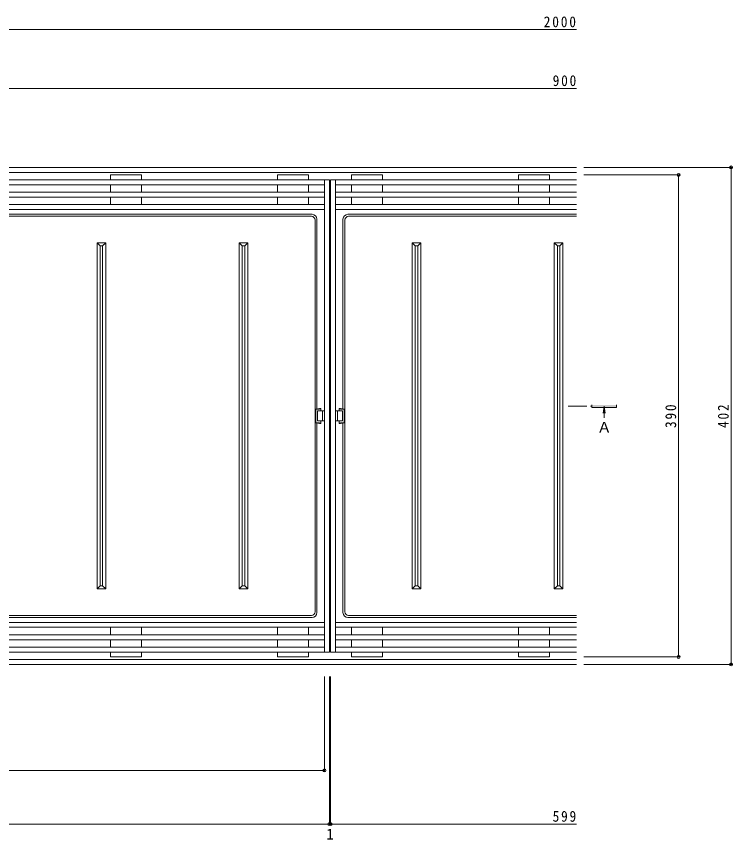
# Model space of a CAD drawing. Units: millimetres, scale not verified. Extents: x -1172 to 1153, y -824 to 816.
# Drawn here: x -592 to -13, y 14 to 680 of the extents above; entities that cross this region are included whole.
import ezdxf
from ezdxf.enums import TextEntityAlignment as Align

# ---------------------------------------------------------------- set-up
doc = ezdxf.new("R2010")
doc.units = ezdxf.units.MM
doc.header["$LTSCALE"] = 3
doc.header["$PDMODE"] = 32
doc.header["$PDSIZE"] = 2.4
doc.linetypes.add('CHAIN1', pattern=[8, 5, -1, 1, -1])
for name, color, linetype, lineweight in [('4-1', 2, 'Continuous', 9), ('4-2', 3, 'Continuous', 9), ('4-4', 7, 'Continuous', 9), ('4-5', 7, 'Continuous', 9)]:
    doc.layers.add(name, color=color, linetype=linetype, lineweight=lineweight)
doc.styles.add('ＭＳ ゴシック', font='')
doc.styles.get('ＭＳ ゴシック').set_extended_font_data('MS Gothic')

msp = doc.modelspace()

# ---------------------------------------------------------------- linework, layer by layer
at = {"layer": '4-1'}
for p, q in [((-139.206, 557.86), (-938.706, 557.86)), ((-139.206, 553.86), (-938.706, 553.86)), ((-938.706, 159.86), (-139.206, 159.86)), ((-938.706, 155.86), (-139.206, 155.86))]:
    msp.add_line(p, q, dxfattribs=at)
at = {"layer": '4-2'}
for p, q in [((-938.206, 547.86), (-339.206, 547.86)), ((-491.206, 551.86), (-516.206, 551.86)), ((-516.206, 551.86), (-516.206, 547.86)), ((-491.206, 551.86), (-491.206, 547.86)), ((-356.205, 551.86), (-381.206, 551.86)), ((-381.206, 551.86), (-381.206, 547.86)), ((-356.205, 551.86), (-356.205, 547.86)), ((-343.206, 165.86), (-343.206, 547.86)), ((-339.206, 165.86), (-339.206, 547.86)), ((-338.206, 547.86), (-139.206, 547.86)), ((-338.206, 165.86), (-338.206, 547.86)), ((-334.205, 165.86), (-334.205, 547.86)), ((-321.206, 551.86), (-296.205, 551.86)), ((-321.206, 551.86), (-321.206, 547.86)), ((-296.205, 551.86), (-296.205, 547.86)), ((-186.206, 551.86), (-161.205, 551.86)), ((-186.206, 551.86), (-186.206, 547.86)), ((-161.205, 551.86), (-161.205, 547.86)), ((-934.206, 543.86), (-343.206, 543.86)), ((-516.206, 543.86), (-516.206, 537.86)), ((-491.206, 543.86), (-491.206, 537.86)), ((-381.206, 543.86), (-381.206, 537.86)), ((-356.205, 543.86), (-356.205, 537.86)), ((-334.205, 543.86), (-139.206, 543.86)), ((-321.206, 543.86), (-321.206, 537.86)), ((-296.205, 543.86), (-296.205, 537.86)), ((-186.206, 543.86), (-186.206, 537.86)), ((-161.205, 543.86), (-161.205, 537.86)), ((-934.206, 537.86), (-343.206, 537.86)), ((-934.206, 533.86), (-343.206, 533.86)), ((-516.206, 533.86), (-516.206, 527.86)), ((-491.206, 533.86), (-491.206, 527.86)), ((-381.206, 533.86), (-381.206, 527.86)), ((-356.205, 533.86), (-356.205, 527.86)), ((-334.205, 537.86), (-139.206, 537.86)), ((-334.205, 533.86), (-139.206, 533.86)), ((-321.206, 533.86), (-321.206, 527.86)), ((-296.205, 533.86), (-296.205, 527.86)), ((-186.206, 533.86), (-186.206, 527.86)), ((-161.205, 533.86), (-161.205, 527.86)), ((-934.206, 527.86), (-343.206, 527.86)), ((-334.205, 527.86), (-139.206, 527.86)), ((-934.206, 523.86), (-343.206, 523.86)), ((-924.188, 519.99), (-353.223, 519.99)), ((-334.205, 523.86), (-139.206, 523.86)), ((-324.188, 519.99), (-139.206, 519.99)), ((-923.616, 518.34), (-353.795, 518.34)), ((-350.795, 515.34), (-350.795, 198.379)), ((-349.223, 515.99), (-349.223, 362.526)), ((-328.188, 515.99), (-328.188, 362.526)), ((-326.616, 515.34), (-326.616, 198.379)), ((-323.616, 518.34), (-139.206, 518.34)), ((-520.206, 496.86), (-527.206, 496.86)), ((-527.206, 496.86), (-524.706, 494.36)), ((-527.206, 216.86), (-527.206, 496.86)), ((-522.705, 494.36), (-524.706, 494.36)), ((-524.706, 219.36), (-524.706, 494.36)), ((-520.206, 496.86), (-522.705, 494.36)), ((-522.705, 219.36), (-522.705, 494.36)), ((-520.206, 216.86), (-520.206, 496.86)), ((-405.205, 496.86), (-412.206, 496.86)), ((-412.206, 496.86), (-409.705, 494.36)), ((-412.206, 216.86), (-412.206, 496.86)), ((-407.705, 494.36), (-409.705, 494.36)), ((-409.705, 219.36), (-409.705, 494.36)), ((-405.205, 496.86), (-407.705, 494.36)), ((-407.705, 219.36), (-407.705, 494.36)), ((-405.205, 216.86), (-405.205, 496.86)), ((-272.205, 496.86), (-265.206, 496.86)), ((-272.205, 496.86), (-269.706, 494.36)), ((-272.205, 216.86), (-272.205, 496.86)), ((-269.706, 494.36), (-267.705, 494.36)), ((-269.706, 219.36), (-269.706, 494.36)), ((-265.206, 496.86), (-267.705, 494.36)), ((-267.705, 219.36), (-267.705, 494.36)), ((-265.206, 216.86), (-265.206, 496.86)), ((-157.206, 496.86), (-150.206, 496.86)), ((-157.206, 496.86), (-154.706, 494.36)), ((-157.206, 216.86), (-157.206, 496.86)), ((-154.706, 494.36), (-152.705, 494.36)), ((-154.706, 219.36), (-154.706, 494.36)), ((-150.206, 496.86), (-152.705, 494.36)), ((-152.705, 219.36), (-152.705, 494.36)), ((-150.206, 216.86), (-150.206, 496.86)), ((-350.223, 351.36), (-350.223, 362.36)), ((-348.705, 352.86), (-348.705, 360.86)), ((-343.206, 360.86), (-348.705, 360.86)), ((-346.216, 362.86), (-346.216, 360.86)), ((-344.705, 352.86), (-344.705, 360.86)), ((-334.205, 360.86), (-328.706, 360.86)), ((-332.706, 352.86), (-332.706, 360.86)), ((-331.195, 362.86), (-331.195, 360.86)), ((-328.706, 352.86), (-328.706, 360.86)), ((-327.188, 351.36), (-327.188, 362.36)), ((-349.223, 197.729), (-349.223, 351.193)), ((-343.206, 352.86), (-348.705, 352.86)), ((-346.216, 350.86), (-346.216, 352.86)), ((-334.205, 352.86), (-328.706, 352.86)), ((-331.195, 350.86), (-331.195, 352.86)), ((-328.188, 197.729), (-328.188, 351.193)), ((-527.206, 216.86), (-524.706, 219.36)), ((-520.206, 216.86), (-527.206, 216.86)), ((-522.705, 219.36), (-524.706, 219.36)), ((-520.206, 216.86), (-522.705, 219.36)), ((-412.206, 216.86), (-409.705, 219.36)), ((-405.205, 216.86), (-412.206, 216.86)), ((-407.705, 219.36), (-409.705, 219.36)), ((-405.205, 216.86), (-407.705, 219.36)), ((-272.205, 216.86), (-269.706, 219.36)), ((-272.205, 216.86), (-265.206, 216.86)), ((-269.706, 219.36), (-267.705, 219.36)), ((-265.206, 216.86), (-267.705, 219.36)), ((-157.206, 216.86), (-154.706, 219.36)), ((-157.206, 216.86), (-150.206, 216.86)), ((-154.706, 219.36), (-152.705, 219.36)), ((-150.206, 216.86), (-152.705, 219.36)), ((-924.188, 193.729), (-353.223, 193.729)), ((-923.616, 195.379), (-353.795, 195.379)), ((-324.188, 193.729), (-139.206, 193.729)), ((-323.616, 195.379), (-139.206, 195.379)), ((-934.206, 189.86), (-343.206, 189.86)), ((-334.205, 189.86), (-139.206, 189.86)), ((-934.206, 185.86), (-343.206, 185.86)), ((-934.206, 179.86), (-343.206, 179.86)), ((-516.206, 179.86), (-516.206, 185.86)), ((-491.206, 179.86), (-491.206, 185.86)), ((-381.206, 179.86), (-381.206, 185.86)), ((-356.205, 179.86), (-356.205, 185.86)), ((-334.205, 185.86), (-139.206, 185.86)), ((-334.205, 179.86), (-139.206, 179.86)), ((-321.206, 179.86), (-321.206, 185.86)), ((-296.205, 179.86), (-296.205, 185.86)), ((-186.206, 179.86), (-186.206, 185.86)), ((-161.205, 179.86), (-161.205, 185.86)), ((-934.206, 175.86), (-343.206, 175.86)), ((-516.206, 169.86), (-516.206, 175.86)), ((-491.206, 169.86), (-491.206, 175.86)), ((-381.206, 169.86), (-381.206, 175.86)), ((-356.205, 169.86), (-356.205, 175.86)), ((-334.205, 175.86), (-139.206, 175.86)), ((-321.206, 169.86), (-321.206, 175.86)), ((-296.205, 169.86), (-296.205, 175.86)), ((-186.206, 169.86), (-186.206, 175.86)), ((-161.205, 169.86), (-161.205, 175.86)), ((-934.206, 169.86), (-343.206, 169.86)), ((-334.205, 169.86), (-139.206, 169.86)), ((-938.206, 165.86), (-339.206, 165.86)), ((-516.206, 161.86), (-516.206, 165.86)), ((-491.206, 161.86), (-516.206, 161.86)), ((-491.206, 161.86), (-491.206, 165.86)), ((-381.206, 161.86), (-381.206, 165.86)), ((-356.205, 161.86), (-381.206, 161.86)), ((-356.205, 161.86), (-356.205, 165.86)), ((-338.206, 165.86), (-139.206, 165.86)), ((-321.206, 161.86), (-321.206, 165.86)), ((-321.206, 161.86), (-296.205, 161.86)), ((-296.205, 161.86), (-296.205, 165.86)), ((-186.206, 161.86), (-186.206, 165.86)), ((-186.206, 161.86), (-161.205, 161.86)), ((-161.205, 161.86), (-161.205, 165.86))]:
    msp.add_line(p, q, dxfattribs=at)
for points in [[(-346.216, 362.86), (-347.216, 362.36), (-350.223, 362.36), (-347.216, 362.86)], [(-331.195, 362.86), (-330.195, 362.36), (-327.188, 362.36), (-330.195, 362.86)], [(-346.216, 350.86), (-347.216, 351.36), (-350.223, 351.36), (-347.216, 350.86)], [(-331.195, 350.86), (-330.195, 351.36), (-327.188, 351.36), (-330.195, 350.86)]]:
    msp.add_lwpolyline(points, close=True, dxfattribs=at)
for centre, radius, start, end in [((-353.223, 515.99), 4, 0, 90), ((-324.188, 515.99), 4, 90, 180), ((-353.795, 515.34), 3, 0, 90), ((-323.616, 515.34), 3, 90, 180), ((-353.795, 198.379), 3, 270, 0), ((-353.223, 197.729), 4, 270, 0), ((-324.188, 197.729), 4, 180, 270), ((-323.616, 198.379), 3, 180, 270)]:
    msp.add_arc(centre, radius, start, end, dxfattribs=at)
at = {"layer": '4-4'}
for p, q in [((-938.706, 669.374), (-139.206, 669.374)), ((-838.706, 621.777), (-139.206, 621.777)), ((-13.291, 557.86), (-133.206, 557.86)), ((-14.191, 557.86), (-14.191, 155.86)), ((-55.793, 551.86), (-133.206, 551.86)), ((-56.693, 551.86), (-56.693, 161.86)), ((-55.793, 161.86), (-133.206, 161.86)), ((-13.291, 155.86), (-133.206, 155.86)), ((-343.206, 69.184), (-343.206, 145.971)), ((-339.206, 25.752), (-339.206, 145.971)), ((-338.206, 25.752), (-338.206, 145.971)), ((-934.206, 70.084), (-343.206, 70.084)), ((-938.206, 26.652), (-339.206, 26.652)), ((-339.206, 26.652), (-338.206, 26.652)), ((-338.206, 26.652), (-139.206, 26.652))]:
    msp.add_line(p, q, dxfattribs=at)
for p in [(-56.693, 551.86), (-14.191, 557.86), (-56.693, 161.86), (-14.191, 155.86), (-343.206, 70.084), (-339.206, 26.652), (-338.206, 26.652)]:
    msp.add_point(p, dxfattribs=at)
at = {"layer": '4-5', "color": 4, "linetype": 'CHAIN1'}
msp.add_line((-145.886, 364.714), (-126.91, 364.714), dxfattribs=at)
at = {"layer": '4-5', "color": 4}
for p, q in [((-116.847, 364.714), (-117.583, 359.128)), ((-116.847, 364.714), (-116.112, 359.128)), ((-106.91, 365.714), (-106.91, 363.714))]:
    msp.add_line(p, q, dxfattribs=at)
for points in [[(-106.91, 363.714), (-126.91, 363.714), (-126.91, 365.714)], [(-116.847, 364.714), (-116.847, 355.867), (-116.847, 355.311)]]:
    msp.add_lwpolyline(points, dxfattribs=at)
msp.add_solid([(-126.91, 365.714), (-126.91, 363.714), (-106.91, 365.714), (-106.91, 363.714)], dxfattribs=at)

# ---------------------------------------------------------------- texts
at = {"layer": '4-4', "color": 2, "style": 'ＭＳ ゴシック'}
msp.add_text('1', height=8.798, dxfattribs=at).set_placement((-341.706, 11.53), align=Align.BOTTOM_LEFT)
at = {"layer": '4-4', "color": 2, "char_height": 8.798, "attachment_point": 7, "style": 'ＭＳ ゴシック'}
for s, insert in [('\\T1.28;\\W0.9;2000', (-165.746, 671.174)), ('\\T1.27;\\W0.9;900', (-158.509, 623.577)), ('\\T1.27;\\W0.9;599', (-158.567, 28.452))]:
    msp.add_mtext(s, dxfattribs=dict(at, insert=insert))
at = {"layer": '4-4', "color": 2, "char_height": 8.798, "attachment_point": 7, "rotation": 90, "style": 'ＭＳ ゴシック'}
for s, insert in [('\\T1.27;\\W0.9;390', (-58.493, 347.11)), ('\\T1.27;\\W0.9;402', (-15.991, 347.11))]:
    msp.add_mtext(s, dxfattribs=dict(at, insert=insert))
at = {"layer": '4-5', "color": 2, "style": 'ＭＳ ゴシック'}
msp.add_text('Ａ', height=8.798, dxfattribs=at).set_placement((-122.754, 340.587), align=Align.BOTTOM_LEFT)

doc.saveas('drawing.dxf')
